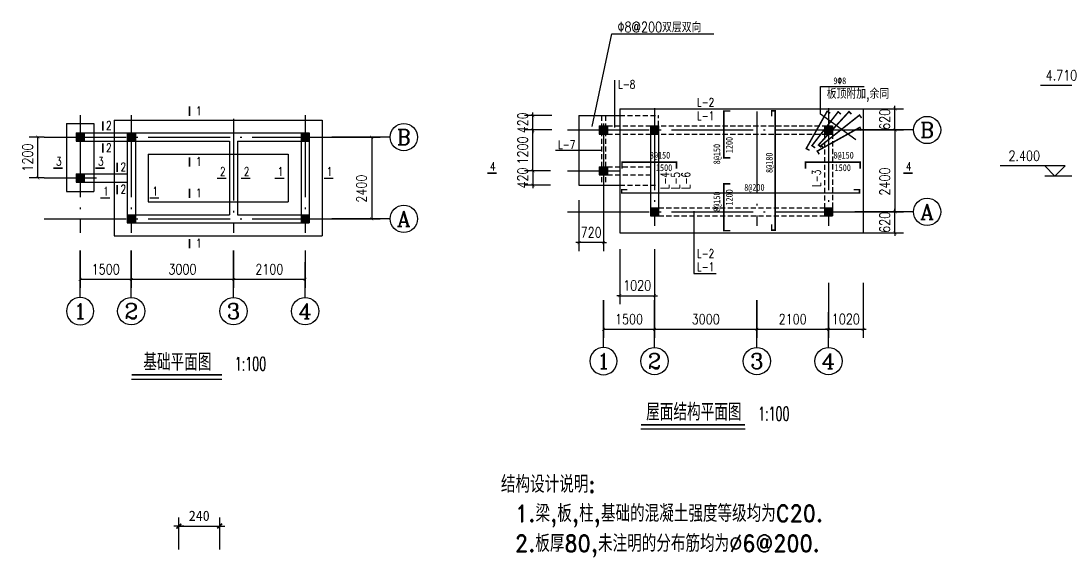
# Model space of a CAD drawing. Extents: x 79352 to 196427, y -253872 to -173208.
# Drawn here: x 80815 to 111472, y -233267 to -217538 of the extents above; entities that cross this region are included whole.
import ezdxf
from ezdxf.enums import TextEntityAlignment as Align

# ---------------------------------------------------------------- set-up
doc = ezdxf.new("R2010")
doc.units = 0
doc.header["$LTSCALE"] = 100
doc.header["$MEASUREMENT"] = 0
doc.header["$PDMODE"] = 34
doc.linetypes.add('ACAD_ISO04W100', pattern=[30.5, 24, -3, 0.5, -3])
doc.linetypes.add('DASHED', pattern=[0.75, 0.5, -0.25])
doc.layers.get('0').update_dxf_attribs({"color": 1, "linetype": 'CONTINUOUS'})
doc.layers.get('DEFPOINTS').update_dxf_attribs({"linetype": 'CONTINUOUS'})
for name, color, linetype in [('2', 200, 'CONTINUOUS'), ('AXIS', 3, 'CONTINUOUS'), ('AXIS_TEXT', 7, 'CONTINUOUS'), ('DOTE', 252, 'ACAD_ISO04W100'), ('DRAW', 62, 'CONTINUOUS'), ('TXT', 253, 'CONTINUOUS'), ('WALL', 255, 'CONTINUOUS'), ('WALL1', 7, 'CONTINUOUS'), ('支座钢筋', 1, 'CONTINUOUS'), ('支座钢筋标注', 253, 'CONTINUOUS'), ('板底钢筋', 24, 'CONTINUOUS'), ('板底钢筋标注', 253, 'CONTINUOUS'), ('柱', 2, 'CONTINUOUS')]:
    doc.layers.add(name, color=color, linetype=linetype)
doc.styles.add('_HZTXT', font='txt.shx', dxfattribs={"width": 0.8, "bigfont": 'HZTXT.shx'})
doc.styles.add('_SIMPLEX', font='SIMPLEX.shx', dxfattribs={"width": 0.6})
doc.styles.add('COMPLEX', font='COMPLEX')
doc.styles.add('DIM_FONT', font='SIMPLEX', dxfattribs={"width": 0.8})
doc.styles.add('HZTXT3', font='romand.shx', dxfattribs={"bigfont": 'sqtxt.shx'})
doc.styles.add('SIMPLEX', font='SIMPLEX.SHX')
doc.dimstyles.new('AXIS', dxfattribs={"dimtxt": 300, "dimasz": 90, "dimexe": 250, "dimexo": 0, "dimgap": 150, "dimtad": 1, "dimdec": 0, "dimrnd": 1, "dimtxsty": 'DIM_FONT', "dimblk": '_DIMX', "dimblk1": 'ARCHTICK', "dimblk2": 'ARCHTICK', "dimsah": 1, "dimcen": 2.5, "dimclrt": 7, "dimazin": 3, "dimtfac": 1, "dimtdec": 0, "dimtix": 1, "dimtmove": 0, "dimatfit": 3, "dimtvp": 0.8, "dimtolj": 1, "dimtzin": 0})
doc.dimstyles.new('NORMAL', dxfattribs={"dimtxt": 300, "dimasz": 1, "dimexe": 250, "dimexo": 0, "dimgap": 150, "dimtad": 1, "dimdec": 4, "dimlfac": -1, "dimzin": 0, "dimtxsty": 'STANDARD', "dimblk1": '_DIMX', "dimblk2": '_DIMX', "dimsah": 1, "dimcen": 0.09, "dimclrd": 256, "dimclre": 256, "dimclrt": 256, "dimazin": 3, "dimtfac": 5, "dimtdec": 4, "dimtix": 1, "dimtmove": 0, "dimatfit": 3, "dimtolj": 1, "dimtzin": 0})

# ---------------------------------------------------------------- blocks, each defined once
blk = doc.blocks.new('_ARCHTICK')
at = {"color": 0, "linetype": 'BYBLOCK', "const_width": 0.15}
blk.add_lwpolyline([(-0.5, -0.5), (0.5, 0.5)], dxfattribs=at)
blk = doc.blocks.new('*D5')
at = {"color": 0, "linetype": 'BYBLOCK'}
for p, q in [((-42704, -199720), (-42704, -200821)), ((-40604, -199720), (-40604, -200821)), ((-40604, -200571), (-42704, -200571))]:
    blk.add_line(p, q, dxfattribs=at)
at = {"layer": 'DEFPOINTS', "color": 0, "linetype": 'BYBLOCK'}
for p in [(-42704, -199720), (-40604, -199720), (-42704, -200571)]:
    blk.add_point(p, dxfattribs=at)
at = {"color": 0, "linetype": 'BYBLOCK', "xscale": 90, "yscale": 90, "zscale": 90, "rotation": 180}
blk.add_blockref('_ARCHTICK', (-42704, -200571), dxfattribs=at)
at = {"color": 0, "linetype": 'BYBLOCK', "xscale": 90, "yscale": 90, "zscale": 90}
blk.add_blockref('_ARCHTICK', (-40604, -200571), dxfattribs=at)
at = {"color": 7, "linetype": 'BYBLOCK', "insert": (-41654, -200271), "char_height": 300, "attachment_point": 5, "style": 'DIM_FONT'}
blk.add_mtext('\\A1;2100', dxfattribs=at)
blk = doc.blocks.new('_DIMX')
blk.add_line((-150, 0), (150, 0))
at = {"const_width": 50}
blk.add_lwpolyline([(-70, -70), (70, 70)], dxfattribs=at)
blk = doc.blocks.new('*D6')
at = {"color": 0, "linetype": 'BYBLOCK'}
for p, q in [((-45704, -199720), (-45704, -200821)), ((-42704, -199720), (-42704, -200821)), ((-42704, -200571), (-45704, -200571))]:
    blk.add_line(p, q, dxfattribs=at)
at = {"layer": 'DEFPOINTS', "color": 0, "linetype": 'BYBLOCK'}
for p in [(-45704, -199720), (-42704, -199720), (-45704, -200571)]:
    blk.add_point(p, dxfattribs=at)
at = {"color": 0, "linetype": 'BYBLOCK', "xscale": 90, "yscale": 90, "zscale": 90, "rotation": 180}
blk.add_blockref('_ARCHTICK', (-45704, -200571), dxfattribs=at)
at = {"color": 0, "linetype": 'BYBLOCK', "xscale": 90, "yscale": 90, "zscale": 90}
blk.add_blockref('_ARCHTICK', (-42704, -200571), dxfattribs=at)
at = {"color": 7, "linetype": 'BYBLOCK', "insert": (-44204, -200271), "char_height": 300, "attachment_point": 5, "style": 'DIM_FONT'}
blk.add_mtext('\\A1;3000', dxfattribs=at)
blk = doc.blocks.new('*D7')
at = {"color": 0, "linetype": 'BYBLOCK'}
for p, q in [((-39825, -196394), (-38402, -196394)), ((-38652, -196394), (-38652, -198794)), ((-39825, -198794), (-38402, -198794))]:
    blk.add_line(p, q, dxfattribs=at)
at = {"layer": 'DEFPOINTS', "color": 0, "linetype": 'BYBLOCK'}
for p in [(-39825, -196394), (-39825, -198794), (-38652, -198794)]:
    blk.add_point(p, dxfattribs=at)
at = {"color": 0, "linetype": 'BYBLOCK', "xscale": 90, "yscale": 90, "zscale": 90}
for p, rotation in [((-38652, -196394), 90), ((-38652, -198794), 270)]:
    blk.add_blockref('_ARCHTICK', p, dxfattribs=dict(at, rotation=rotation))
at = {"color": 7, "linetype": 'BYBLOCK', "insert": (-38952, -197907), "char_height": 300, "attachment_point": 5, "rotation": 90, "style": 'DIM_FONT'}
blk.add_mtext('\\A1;2400', dxfattribs=at)
blk = doc.blocks.new('_AXISO')
blk.add_circle((0, 0), 0.5)
at = {"layer": 'AXIS_TEXT', "style": 'COMPLEX', "width": 1.041667}
blk.add_attdef('A', text='', height=0.56, dxfattribs=at).set_placement((-0.25, -0.28), (0.25, -0.28), align=Align.FIT)
blk = doc.blocks.new('*D8')
at = {"color": 0, "linetype": 'BYBLOCK'}
for p, q in [((-47204, -199720), (-47204, -200821)), ((-45704, -199720), (-45704, -200821)), ((-45704, -200571), (-47204, -200571))]:
    blk.add_line(p, q, dxfattribs=at)
at = {"layer": 'DEFPOINTS', "color": 0, "linetype": 'BYBLOCK'}
for p in [(-47204, -199720), (-45704, -199720), (-47204, -200571)]:
    blk.add_point(p, dxfattribs=at)
at = {"color": 0, "linetype": 'BYBLOCK', "xscale": 90, "yscale": 90, "zscale": 90, "rotation": 180}
blk.add_blockref('_ARCHTICK', (-47204, -200571), dxfattribs=at)
at = {"color": 0, "linetype": 'BYBLOCK', "xscale": 90, "yscale": 90, "zscale": 90}
blk.add_blockref('_ARCHTICK', (-45704, -200571), dxfattribs=at)
at = {"color": 7, "linetype": 'BYBLOCK', "insert": (-46454, -200271), "char_height": 300, "attachment_point": 5, "style": 'DIM_FONT'}
blk.add_mtext('\\A1;1500', dxfattribs=at)
blk = doc.blocks.new('*D9')
at = {"color": 0, "linetype": 'BYBLOCK'}
for p, q in [((-65722, -140286), (-66159, -140286)), ((-65909, -141486), (-65909, -140286)), ((-65722, -141486), (-66159, -141486))]:
    blk.add_line(p, q, dxfattribs=at)
at = {"layer": 'DEFPOINTS', "color": 0, "linetype": 'BYBLOCK'}
for p in [(-65909, -140286), (-65722, -140286), (-65722, -141486)]:
    blk.add_point(p, dxfattribs=at)
at = {"color": 0, "linetype": 'BYBLOCK', "xscale": 90, "yscale": 90, "zscale": 90}
for p, rotation in [((-65909, -140286), 90), ((-65909, -141486), 270)]:
    blk.add_blockref('_ARCHTICK', p, dxfattribs=dict(at, rotation=rotation))
at = {"color": 7, "linetype": 'BYBLOCK', "insert": (-66209, -140886), "char_height": 300, "attachment_point": 5, "rotation": 90, "style": 'DIM_FONT'}
blk.add_mtext('\\A1;1200', dxfattribs=at)
blk = doc.blocks.new('*D12')
at = {"linetype": 'BYBLOCK'}
for p, q in [((-90803, -155299), (-90803, -154361)), ((-89603, -155299), (-89603, -154361)), ((-90802, -154611), (-89604, -154611))]:
    blk.add_line(p, q, dxfattribs=at)
at = {"layer": 'DEFPOINTS', "color": 0, "linetype": 'BYBLOCK'}
for p in [(-89603, -154611), (-90803, -155299), (-89603, -155299)]:
    blk.add_point(p, dxfattribs=at)
at = {"linetype": 'BYBLOCK', "rotation": 180}
blk.add_blockref('_DIMX', (-90803, -154611), dxfattribs=at)
at = {"linetype": 'BYBLOCK'}
blk.add_blockref('_DIMX', (-89603, -154611), dxfattribs=at)
at = {"linetype": 'BYBLOCK', "insert": (-90203, -154311), "char_height": 300, "attachment_point": 5}
blk.add_mtext('\\A1;240', dxfattribs=at)
blk = doc.blocks.new('*D22')
at = {"color": 0, "linetype": 'BYBLOCK'}
for p, q in [((-60600, -195412), (-60600, -196514)), ((-58500, -195412), (-58500, -196514)), ((-58500, -196264), (-60600, -196264))]:
    blk.add_line(p, q, dxfattribs=at)
at = {"layer": 'DEFPOINTS', "color": 0, "linetype": 'BYBLOCK'}
for p in [(-60600, -195412), (-58500, -195412), (-60600, -196264)]:
    blk.add_point(p, dxfattribs=at)
at = {"color": 0, "linetype": 'BYBLOCK', "xscale": 90, "yscale": 90, "zscale": 90, "rotation": 180}
blk.add_blockref('_ARCHTICK', (-60600, -196264), dxfattribs=at)
at = {"color": 0, "linetype": 'BYBLOCK', "xscale": 90, "yscale": 90, "zscale": 90}
blk.add_blockref('_ARCHTICK', (-58500, -196264), dxfattribs=at)
at = {"color": 7, "linetype": 'BYBLOCK', "insert": (-59550, -195964), "char_height": 300, "attachment_point": 5, "style": 'DIM_FONT'}
blk.add_mtext('\\A1;2100', dxfattribs=at)
blk = doc.blocks.new('*D23')
at = {"color": 0, "linetype": 'BYBLOCK'}
for p, q in [((-63600, -195412), (-63600, -196514)), ((-60600, -195412), (-60600, -196514)), ((-60600, -196264), (-63600, -196264))]:
    blk.add_line(p, q, dxfattribs=at)
at = {"layer": 'DEFPOINTS', "color": 0, "linetype": 'BYBLOCK'}
for p in [(-63600, -195412), (-60600, -195412), (-63600, -196264)]:
    blk.add_point(p, dxfattribs=at)
at = {"color": 0, "linetype": 'BYBLOCK', "xscale": 90, "yscale": 90, "zscale": 90, "rotation": 180}
blk.add_blockref('_ARCHTICK', (-63600, -196264), dxfattribs=at)
at = {"color": 0, "linetype": 'BYBLOCK', "xscale": 90, "yscale": 90, "zscale": 90}
blk.add_blockref('_ARCHTICK', (-60600, -196264), dxfattribs=at)
at = {"color": 7, "linetype": 'BYBLOCK', "insert": (-62100, -195964), "char_height": 300, "attachment_point": 5, "style": 'DIM_FONT'}
blk.add_mtext('\\A1;3000', dxfattribs=at)
blk = doc.blocks.new('*D24')
at = {"color": 0, "linetype": 'BYBLOCK'}
for p, q in [((-57722, -192087), (-56298, -192087)), ((-56548, -192087), (-56548, -194487)), ((-57722, -194487), (-56298, -194487))]:
    blk.add_line(p, q, dxfattribs=at)
at = {"layer": 'DEFPOINTS', "color": 0, "linetype": 'BYBLOCK'}
for p in [(-57722, -192087), (-57722, -194487), (-56548, -194487)]:
    blk.add_point(p, dxfattribs=at)
at = {"color": 0, "linetype": 'BYBLOCK', "xscale": 90, "yscale": 90, "zscale": 90}
for p, rotation in [((-56548, -192087), 90), ((-56548, -194487), 270)]:
    blk.add_blockref('_ARCHTICK', p, dxfattribs=dict(at, rotation=rotation))
at = {"color": 7, "linetype": 'BYBLOCK', "insert": (-56848, -193600), "char_height": 300, "attachment_point": 5, "rotation": 90, "style": 'DIM_FONT'}
blk.add_mtext('\\A1;2400', dxfattribs=at)
blk = doc.blocks.new('*D25')
at = {"color": 0, "linetype": 'BYBLOCK'}
for p, q in [((-65100, -195412), (-65100, -196514)), ((-63600, -195412), (-63600, -196514)), ((-63600, -196264), (-65100, -196264))]:
    blk.add_line(p, q, dxfattribs=at)
at = {"layer": 'DEFPOINTS', "color": 0, "linetype": 'BYBLOCK'}
for p in [(-65100, -195412), (-63600, -195412), (-65100, -196264)]:
    blk.add_point(p, dxfattribs=at)
at = {"color": 0, "linetype": 'BYBLOCK', "xscale": 90, "yscale": 90, "zscale": 90, "rotation": 180}
blk.add_blockref('_ARCHTICK', (-65100, -196264), dxfattribs=at)
at = {"color": 0, "linetype": 'BYBLOCK', "xscale": 90, "yscale": 90, "zscale": 90}
blk.add_blockref('_ARCHTICK', (-63600, -196264), dxfattribs=at)
at = {"color": 7, "linetype": 'BYBLOCK', "insert": (-64350, -195964), "char_height": 300, "attachment_point": 5, "style": 'DIM_FONT'}
blk.add_mtext('\\A1;1500', dxfattribs=at)
blk = doc.blocks.new('*D26')
at = {"color": 0, "linetype": 'BYBLOCK'}
for p, q in [((-66154, -192087), (-66591, -192087)), ((-66341, -193287), (-66341, -192087)), ((-66154, -193287), (-66591, -193287))]:
    blk.add_line(p, q, dxfattribs=at)
at = {"layer": 'DEFPOINTS', "color": 0, "linetype": 'BYBLOCK'}
for p in [(-66341, -192087), (-66154, -192087), (-66154, -193287)]:
    blk.add_point(p, dxfattribs=at)
at = {"color": 0, "linetype": 'BYBLOCK', "xscale": 90, "yscale": 90, "zscale": 90}
for p, rotation in [((-66341, -192087), 90), ((-66341, -193287), 270)]:
    blk.add_blockref('_ARCHTICK', p, dxfattribs=dict(at, rotation=rotation))
at = {"color": 7, "linetype": 'BYBLOCK', "insert": (-66641, -192687), "char_height": 300, "attachment_point": 5, "rotation": 90, "style": 'DIM_FONT'}
blk.add_mtext('\\A1;1200', dxfattribs=at)
blk = doc.blocks.new('*D27')
at = {"color": 0, "linetype": 'BYBLOCK'}
for p, q in [((-40037, -197821), (-40037, -197731)), ((-40969, -197821), (-39787, -197821)), ((-40037, -198441), (-40037, -197821)), ((-40969, -198441), (-39787, -198441)), ((-40037, -198441), (-40037, -198531))]:
    blk.add_line(p, q, dxfattribs=at)
at = {"layer": 'DEFPOINTS', "color": 0, "linetype": 'BYBLOCK'}
for p in [(-40969, -197821), (-40037, -197821), (-40969, -198441)]:
    blk.add_point(p, dxfattribs=at)
at = {"color": 0, "linetype": 'BYBLOCK', "xscale": 90, "yscale": 90, "zscale": 90}
for p, rotation in [((-40037, -197821), 270), ((-40037, -198441), 90)]:
    blk.add_blockref('_ARCHTICK', p, dxfattribs=dict(at, rotation=rotation))
at = {"color": 7, "linetype": 'BYBLOCK', "insert": (-40337, -198131), "char_height": 300, "attachment_point": 5, "rotation": 90, "style": 'DIM_FONT'}
blk.add_mtext('\\A1;620', dxfattribs=at)
blk = doc.blocks.new('*D28')
at = {"color": 0, "linetype": 'BYBLOCK'}
for p, q in [((-40037, -197821), (-40037, -197731)), ((-40969, -197821), (-39787, -197821)), ((-40037, -198441), (-40037, -197821)), ((-40969, -198441), (-39787, -198441)), ((-40037, -198441), (-40037, -198531))]:
    blk.add_line(p, q, dxfattribs=at)
at = {"layer": 'DEFPOINTS', "color": 0, "linetype": 'BYBLOCK'}
for p in [(-40969, -197821), (-40037, -197821), (-40969, -198441)]:
    blk.add_point(p, dxfattribs=at)
at = {"color": 0, "linetype": 'BYBLOCK', "xscale": 90, "yscale": 90, "zscale": 90}
for p, rotation in [((-40037, -197821), 270), ((-40037, -198441), 90)]:
    blk.add_blockref('_ARCHTICK', p, dxfattribs=dict(at, rotation=rotation))
at = {"color": 7, "linetype": 'BYBLOCK', "insert": (-40337, -198131), "char_height": 300, "attachment_point": 5, "rotation": 90, "style": 'DIM_FONT'}
blk.add_mtext('\\A1;620', dxfattribs=at)
blk = doc.blocks.new('*D29')
at = {"color": 0, "linetype": 'BYBLOCK'}
for p, q in [((-41989, -201253), (-41989, -202868)), ((-40969, -201253), (-40969, -202868)), ((-41989, -202618), (-42079, -202618)), ((-41989, -202618), (-40969, -202618)), ((-40969, -202618), (-40879, -202618))]:
    blk.add_line(p, q, dxfattribs=at)
at = {"layer": 'DEFPOINTS', "color": 0, "linetype": 'BYBLOCK'}
for p in [(-41989, -201253), (-40969, -201253), (-40969, -202618)]:
    blk.add_point(p, dxfattribs=at)
at = {"color": 0, "linetype": 'BYBLOCK', "xscale": 90, "yscale": 90, "zscale": 90}
blk.add_blockref('_ARCHTICK', (-41989, -202618), dxfattribs=at)
at = {"color": 0, "linetype": 'BYBLOCK', "xscale": 90, "yscale": 90, "zscale": 90, "rotation": 180}
blk.add_blockref('_ARCHTICK', (-40969, -202618), dxfattribs=at)
at = {"color": 7, "linetype": 'BYBLOCK', "insert": (-41479, -202318), "char_height": 300, "attachment_point": 5, "style": 'DIM_FONT'}
blk.add_mtext('\\A1;1020', dxfattribs=at)
blk = doc.blocks.new('*D30')
at = {"color": 0, "linetype": 'BYBLOCK'}
for p, q in [((-41989, -202924), (-41989, -204539)), ((-40969, -202924), (-40969, -204539)), ((-41989, -204289), (-42079, -204289)), ((-41989, -204289), (-40969, -204289)), ((-40969, -204289), (-40879, -204289))]:
    blk.add_line(p, q, dxfattribs=at)
at = {"layer": 'DEFPOINTS', "color": 0, "linetype": 'BYBLOCK'}
for p in [(-41989, -202924), (-40969, -202924), (-40969, -204289)]:
    blk.add_point(p, dxfattribs=at)
at = {"color": 0, "linetype": 'BYBLOCK', "xscale": 90, "yscale": 90, "zscale": 90}
blk.add_blockref('_ARCHTICK', (-41989, -204289), dxfattribs=at)
at = {"color": 0, "linetype": 'BYBLOCK', "xscale": 90, "yscale": 90, "zscale": 90, "rotation": 180}
blk.add_blockref('_ARCHTICK', (-40969, -204289), dxfattribs=at)
at = {"color": 7, "linetype": 'BYBLOCK', "insert": (-41479, -203989), "char_height": 300, "attachment_point": 5, "style": 'DIM_FONT'}
blk.add_mtext('\\A1;1020', dxfattribs=at)
blk = doc.blocks.new('*D31')
at = {"color": 0, "linetype": 'BYBLOCK'}
for p, q in [((-49309, -200061), (-49309, -201551)), ((-48589, -200061), (-48589, -201551)), ((-49309, -201301), (-49399, -201301)), ((-48589, -201301), (-49309, -201301)), ((-48589, -201301), (-48499, -201301))]:
    blk.add_line(p, q, dxfattribs=at)
at = {"layer": 'DEFPOINTS', "color": 0, "linetype": 'BYBLOCK'}
for p in [(-49309, -200061), (-48589, -200061), (-49309, -201301)]:
    blk.add_point(p, dxfattribs=at)
at = {"color": 0, "linetype": 'BYBLOCK', "xscale": 90, "yscale": 90, "zscale": 90}
blk.add_blockref('_ARCHTICK', (-49309, -201301), dxfattribs=at)
at = {"color": 0, "linetype": 'BYBLOCK', "xscale": 90, "yscale": 90, "zscale": 90, "rotation": 180}
blk.add_blockref('_ARCHTICK', (-48589, -201301), dxfattribs=at)
at = {"color": 7, "linetype": 'BYBLOCK', "insert": (-48949, -201001), "char_height": 300, "attachment_point": 5, "style": 'DIM_FONT'}
blk.add_mtext('\\A1;720', dxfattribs=at)
blk = doc.blocks.new('*D32')
at = {"color": 0, "linetype": 'BYBLOCK'}
for p, q in [((-49830, -199641), (-49830, -199551)), ((-49309, -199641), (-50080, -199641)), ((-49830, -199641), (-49830, -200061)), ((-49309, -200061), (-50080, -200061)), ((-49830, -200061), (-49830, -200151))]:
    blk.add_line(p, q, dxfattribs=at)
at = {"layer": 'DEFPOINTS', "color": 0, "linetype": 'BYBLOCK'}
for p in [(-49309, -199641), (-49830, -200061), (-49309, -200061)]:
    blk.add_point(p, dxfattribs=at)
at = {"color": 0, "linetype": 'BYBLOCK', "xscale": 90, "yscale": 90, "zscale": 90}
for p, rotation in [((-49830, -199641), 270), ((-49830, -200061), 90)]:
    blk.add_blockref('_ARCHTICK', p, dxfattribs=dict(at, rotation=rotation))
at = {"color": 7, "linetype": 'BYBLOCK', "insert": (-50130, -199851), "char_height": 300, "attachment_point": 5, "rotation": 90, "style": 'DIM_FONT'}
blk.add_mtext('\\A1;420', dxfattribs=at)
blk = doc.blocks.new('*D33')
at = {"color": 0, "linetype": 'BYBLOCK'}
for p, q in [((-49309, -198021), (-50111, -198021)), ((-49861, -198021), (-49861, -197931)), ((-49861, -198441), (-49861, -198021)), ((-49309, -198441), (-50111, -198441)), ((-49861, -198441), (-49861, -198531))]:
    blk.add_line(p, q, dxfattribs=at)
at = {"layer": 'DEFPOINTS', "color": 0, "linetype": 'BYBLOCK'}
for p in [(-49861, -198021), (-49309, -198021), (-49309, -198441)]:
    blk.add_point(p, dxfattribs=at)
at = {"color": 0, "linetype": 'BYBLOCK', "xscale": 90, "yscale": 90, "zscale": 90}
for p, rotation in [((-49861, -198021), 270), ((-49861, -198441), 90)]:
    blk.add_blockref('_ARCHTICK', p, dxfattribs=dict(at, rotation=rotation))
at = {"color": 7, "linetype": 'BYBLOCK', "insert": (-50161, -198231), "char_height": 300, "attachment_point": 5, "rotation": 90, "style": 'DIM_FONT'}
blk.add_mtext('\\A1;420', dxfattribs=at)

msp = doc.modelspace()

# ---------------------------------------------------------------- linework, layer by layer
for centre in [(107393.9, -220738.2), (92045.3, -220945.7), (107393.9, -223138.2), (92045.3, -223345.7), (84052.5, -226053.1), (87052.5, -226053.1), (89152.5, -226053.1), (99401.1, -227516.4), (102401.1, -227516.4), (104501.1, -227516.4)]:
    msp.add_circle(centre, 400)
at = {"layer": '2'}
for points in [[(97781.1, -220618.2), (98021.1, -220618.2), (97781.1, -220858.2), (98021.1, -220858.2)], [(99281.1, -220618.2), (99521.1, -220618.2), (99281.1, -220858.2), (99521.1, -220858.2)], [(104381.1, -220618.2), (104621.1, -220618.2), (104381.1, -220858.2), (104621.1, -220858.2)], [(82432.5, -220825.7), (82672.5, -220825.7), (82432.5, -221065.7), (82672.5, -221065.7)], [(83932.5, -220825.7), (84172.5, -220825.7), (83932.5, -221065.7), (84172.5, -221065.7)], [(89032.5, -220825.7), (89272.5, -220825.7), (89032.5, -221065.7), (89272.5, -221065.7)], [(97781.1, -221818.2), (98021.1, -221818.2), (97781.1, -222058.2), (98021.1, -222058.2)], [(82432.5, -222025.7), (82672.5, -222025.7), (82432.5, -222265.7), (82672.5, -222265.7)], [(99281.1, -223018.2), (99521.1, -223018.2), (99281.1, -223258.2), (99521.1, -223258.2)], [(104381.1, -223018.2), (104621.1, -223018.2), (104381.1, -223258.2), (104621.1, -223258.2)], [(83932.5, -223225.7), (84172.5, -223225.7), (83932.5, -223465.7), (84172.5, -223465.7)], [(89032.5, -223225.7), (89272.5, -223225.7), (89032.5, -223465.7), (89272.5, -223465.7)]]:
    msp.add_solid(points, dxfattribs=at)
at = {"layer": 'AXIS'}
for p, q in [((91645.3, -220945.7), (89931.1, -220945.7)), ((106993.9, -220738.2), (105279.7, -220738.2)), ((106993.9, -223138.2), (105279.7, -223138.2)), ((91645.3, -223345.7), (89931.1, -223345.7)), ((82552.5, -225653.1), (82552.5, -224271.2)), ((84052.5, -225653.1), (84052.5, -224271.2)), ((87052.5, -225653.1), (87052.5, -224271.2)), ((89152.5, -225653.1), (89152.5, -224615.8)), ((97901.1, -227116.4), (97901.1, -225734.5)), ((99401.1, -227116.4), (99401.1, -225734.5)), ((102401.1, -227116.4), (102401.1, -225734.5)), ((104501.1, -227116.4), (104501.1, -226079.1))]:
    msp.add_line(p, q, dxfattribs=at)
at = {"layer": 'AXIS_TEXT'}
for p, q in [((84062.2, -228043.6), (86709.8, -228043.6)), ((98998.9, -229506.9), (102058.4, -229506.9))]:
    msp.add_line(p, q, dxfattribs=at)
at = {"layer": 'AXIS_TEXT', "const_width": 50}
for points in [[(84062.2, -227921.6), (86709.8, -227921.6)], [(98998.9, -229384.9), (102058.4, -229384.9)]]:
    msp.add_lwpolyline(points, dxfattribs=at)
at = {"layer": 'DOTE'}
for p, q in [((99401.1, -220100.2), (99401.1, -223550.1)), ((104501.1, -220100.2), (104501.1, -223550.1)), ((82552.5, -220307.8), (82552.5, -223757.6)), ((84052.5, -220307.8), (84052.5, -223757.6)), ((87052.5, -220407.8), (87052.5, -223757.6)), ((89152.5, -220307.8), (89152.5, -223757.6)), ((102401.1, -220200.2), (102401.1, -223550.1)), ((97901.1, -220544), (97901.1, -223993.8)), ((81498.8, -220945.7), (89931.1, -220945.7)), ((96847.4, -220738.2), (105279.7, -220738.2)), ((96847.4, -221938.2), (98381.1, -221938.2)), ((81498.8, -222145.7), (83032.5, -222145.7)), ((96847.4, -223138.2), (105279.7, -223138.2)), ((81498.8, -223345.7), (89931.1, -223345.7))]:
    msp.add_line(p, q, dxfattribs=at)
at = {"layer": 'DRAW'}
for p, q in [((112626.5, -219430.8), (110719.9, -219430.8)), ((111446.5, -221790.3), (109539.9, -221790.3)), ((110846.5, -221790.3), (111146.5, -222090.3)), ((111146.5, -222090.3), (111446.5, -221790.3)), ((112046.5, -222090.3), (110846.5, -222090.3))]:
    msp.add_line(p, q, dxfattribs=at)
at = {"layer": 'WALL'}
for p, q in [((97181.1, -220318.2), (98381.1, -220318.2)), ((97181.1, -220318.2), (97181.1, -222358.2)), ((98381.1, -220118.2), (105521.1, -220118.2)), ((98381.1, -220118.2), (98381.1, -223758.2)), ((105521.1, -220118.2), (105521.1, -223758.2)), ((82152.5, -220545.7), (82152.5, -222545.7)), ((82152.5, -220545.7), (82952.5, -220545.7)), ((82952.5, -220545.7), (82952.5, -222545.7)), ((83552.5, -220445.7), (89652.5, -220445.7)), ((83552.5, -220445.7), (83552.5, -223845.7)), ((89652.5, -220445.7), (89652.5, -223845.7)), ((97781.1, -220618.2), (98021.1, -220618.2)), ((97781.1, -220618.2), (98021.1, -220618.2)), ((97781.1, -220618.2), (97781.1, -220858.2)), ((98021.1, -220618.2), (98021.1, -220858.2)), ((99281.1, -220618.2), (99521.1, -220618.2)), ((99281.1, -220618.2), (99281.1, -223018.2)), ((99281.1, -220618.2), (99521.1, -220618.2)), ((99281.1, -220618.2), (99281.1, -220858.2)), ((99521.1, -220618.2), (99521.1, -223018.2)), ((99521.1, -220618.2), (99521.1, -220858.2)), ((104381.1, -220618.2), (104621.1, -220618.2)), ((104381.1, -220618.2), (104381.1, -220858.2)), ((104621.1, -220618.2), (104621.1, -220858.2)), ((82432.5, -220825.7), (82672.5, -220825.7)), ((82432.5, -220825.7), (82672.5, -220825.7)), ((82432.5, -220825.7), (82432.5, -221065.7)), ((82672.5, -220825.7), (89272.5, -220825.7)), ((82672.5, -220825.7), (82672.5, -221065.7)), ((83932.5, -220825.7), (84172.5, -220825.7)), ((83932.5, -220825.7), (83932.5, -223225.7)), ((83932.5, -220825.7), (84172.5, -220825.7)), ((83932.5, -220825.7), (83932.5, -221065.7)), ((84172.5, -220825.7), (84172.5, -223225.7)), ((84172.5, -220825.7), (84172.5, -221065.7)), ((89032.5, -220825.7), (89272.5, -220825.7)), ((89032.5, -220825.7), (89032.5, -221065.7)), ((89272.5, -220825.7), (89272.5, -223225.7)), ((89272.5, -220825.7), (89272.5, -221065.7)), ((97781.1, -220858.2), (98021.1, -220858.2)), ((99281.1, -220858.2), (99521.1, -220858.2)), ((104381.1, -220858.2), (104621.1, -220858.2)), ((82432.5, -221065.7), (82672.5, -221065.7)), ((82672.5, -221065.7), (86932.5, -221065.7)), ((83932.5, -221065.7), (84172.5, -221065.7)), ((86932.5, -221065.7), (86932.5, -223225.7)), ((87172.5, -221065.7), (87172.5, -223225.7)), ((87172.5, -221065.7), (89032.5, -221065.7)), ((89032.5, -221065.7), (89032.5, -223225.7)), ((89032.5, -221065.7), (89272.5, -221065.7)), ((84552.5, -221445.7), (88652.5, -221445.7)), ((84552.5, -221445.7), (84552.5, -222845.7)), ((88652.5, -221445.7), (88652.5, -222845.7)), ((97781.1, -221818.2), (98021.1, -221818.2)), ((97781.1, -221818.2), (98021.1, -221818.2)), ((97781.1, -221818.2), (97781.1, -222058.2)), ((98021.1, -221818.2), (98021.1, -222058.2)), ((82432.5, -222025.7), (82672.5, -222025.7)), ((82432.5, -222025.7), (82672.5, -222025.7)), ((82432.5, -222025.7), (82432.5, -222265.7)), ((82672.5, -222025.7), (82672.5, -222265.7)), ((82672.5, -222025.7), (83932.5, -222025.7)), ((97781.1, -222058.2), (98021.1, -222058.2)), ((82152.5, -222545.7), (82952.5, -222545.7)), ((82432.5, -222265.7), (82672.5, -222265.7)), ((82672.5, -222265.7), (83932.5, -222265.7)), ((97181.1, -222358.2), (98381.1, -222358.2)), ((84552.5, -222845.7), (88652.5, -222845.7)), ((99281.1, -223018.2), (99521.1, -223018.2)), ((99281.1, -223018.2), (99281.1, -223258.2)), ((99521.1, -223018.2), (99521.1, -223258.2)), ((104381.1, -223018.2), (104621.1, -223018.2)), ((104381.1, -223018.2), (104381.1, -223258.2)), ((104621.1, -223018.2), (104621.1, -223258.2)), ((83932.5, -223225.7), (84172.5, -223225.7)), ((83932.5, -223225.7), (83932.5, -223465.7)), ((83932.5, -223465.7), (84172.5, -223465.7)), ((84172.5, -223225.7), (84172.5, -223465.7)), ((84172.5, -223225.7), (86932.5, -223225.7)), ((84172.5, -223465.7), (89032.5, -223465.7)), ((87172.5, -223225.7), (89032.5, -223225.7)), ((89032.5, -223225.7), (89272.5, -223225.7)), ((89032.5, -223225.7), (89032.5, -223465.7)), ((89032.5, -223465.7), (89272.5, -223465.7)), ((89272.5, -223225.7), (89272.5, -223465.7)), ((99281.1, -223258.2), (99521.1, -223258.2)), ((104381.1, -223258.2), (104621.1, -223258.2)), ((98381.1, -223758.2), (105521.1, -223758.2)), ((83552.5, -223845.7), (89652.5, -223845.7))]:
    msp.add_line(p, q, dxfattribs=at)
at = {"layer": 'WALL', "linetype": 'DASHED', "ltscale": 3}
for p, q in [((97841.1, -220318.2), (97841.1, -222358.2)), ((97961.1, -220318.2), (97961.1, -222358.2)), ((98381.1, -220318.2), (99521.1, -220318.2)), ((99521.1, -220618.2), (99521.1, -220318.2)), ((98021.1, -220618.2), (104621.1, -220618.2)), ((104621.1, -220618.2), (104621.1, -223018.2)), ((98021.1, -220858.2), (104381.1, -220858.2)), ((104381.1, -220858.2), (104381.1, -223018.2)), ((98021.1, -221818.2), (99281.1, -221818.2)), ((98021.1, -222058.2), (99281.1, -222058.2)), ((98381.1, -222358.2), (99521.1, -222358.2)), ((99521.1, -223018.2), (104381.1, -223018.2)), ((99521.1, -223258.2), (104381.1, -223258.2))]:
    msp.add_line(p, q, dxfattribs=at)
at = {"layer": '支座钢筋', "const_width": 45}
for points in [[(101622.4, -221552.9), (101430.8, -221552.9), (101430.8, -220179.5), (101622.4, -220179.5)], [(103949.1, -221332.7), (103849.1, -221283.8), (104463.3, -220190.2), (104552.1, -220244.8)], [(104109.9, -221260.3), (104018.1, -221197.2), (104785.8, -220205.4), (104865.7, -220272.3)], [(104294.6, -221249.9), (104208.5, -221179.2), (105103.4, -220201), (105177.2, -220274.5)], [(104365.7, -221272.6), (104292.6, -221188.7), (105412.4, -220302), (105473.1, -220386.8)], [(104231.8, -221451.4), (104173.2, -221356.8), (105421.6, -220662.7), (105467.7, -220756.1)], [(98447.2, -221874.7), (98447.2, -221683), (100047.2, -221683), (100047.2, -221874.7)], [(103830.3, -221874.7), (103830.3, -221683), (105430.3, -221683), (105430.3, -221874.7)], [(101622.4, -223691.7), (101430.8, -223691.7), (101430.8, -222318.3), (101622.4, -222318.3)]]:
    msp.add_lwpolyline(points, dxfattribs=at)
at = {"layer": '板底钢筋', "const_width": 45}
for points in [[(102836.8, -223509.8), (102836.8, -223676.4), (102936.8, -223676.4), (102936.8, -220174.9), (102836.8, -220174.9), (102836.8, -220341.6)], [(98603.1, -222487.9), (98436.4, -222487.9), (98436.4, -222587.9), (105412.4, -222587.9), (105412.4, -222487.9), (105245.7, -222487.9)]]:
    msp.add_lwpolyline(points, dxfattribs=at)
at = {"layer": '柱'}
for p, q in [((97572.2, -220636), (98144.4, -217915.3)), ((98144.4, -217915.3), (101143.5, -217915.3)), ((98235.8, -220666.8), (98235.8, -219276.3)), ((104272.5, -220277.4), (104272.5, -219460.9)), ((104272.5, -219460.9), (105552, -219460.9)), ((105304.7, -221029.5), (104272.5, -220277.4)), ((97841.1, -221338.2), (96500.2, -221338.2)), ((100551.8, -223118.4), (100551.8, -224946.3)), ((100551.8, -224946.3), (101206.9, -224946.3))]:
    msp.add_line(p, q, dxfattribs=at)
at = {"layer": '柱', "const_width": 45}
for points in [[(85758.3, -220049), (85758.3, -220325.2)], [(83215.6, -220479.6), (83215.6, -220755.7)], [(83215.6, -221132.2), (83215.6, -221408.4)], [(85758.3, -221536.2), (85758.3, -221812.4)], [(81761.8, -221856.4), (82037.9, -221856.4)], [(82996.2, -221856.4), (83272.4, -221856.4)], [(83638, -221698.6), (83638, -221974.8)], [(86569.4, -222156.4), (86845.5, -222156.4)], [(87270.7, -222156.4), (87546.9, -222156.4)], [(88261.8, -222156.4), (88537.9, -222156.4)], [(89703.2, -222156.4), (89979.3, -222156.4)], [(94492.8, -222002.4), (94768.9, -222002.4)], [(106693.3, -222002.4), (106969.5, -222002.4)], [(83638, -222351.2), (83638, -222627.4)], [(85758.3, -222459.9), (85758.3, -222736)], [(83147.4, -222731.7), (83423.6, -222731.7)], [(84588.8, -222731.7), (84865, -222731.7)], [(85758.3, -223936.2), (85758.3, -224212.4)]]:
    msp.add_lwpolyline(points, dxfattribs=at)

# ---------------------------------------------------------------- block references
at = {"layer": 'AXIS'}
ref = msp.add_blockref('_AXISO', (82552.5, -226053.1), dxfattribs=dict(at, xscale=-800, yscale=800, zscale=800, rotation=180))
ref.add_attrib('A', '1', dxfattribs={"layer": 'AXIS_TEXT', "height": 448, "style": 'COMPLEX', "width": 2.083333}).set_placement((82352.5, -226277.1), (82752.5, -226277.1), align=Align.FIT)
ref = msp.add_blockref('_AXISO', (97901.1, -227516.4), dxfattribs=dict(at, xscale=-800, yscale=800, zscale=800, rotation=180))
ref.add_attrib('A', '1', dxfattribs={"layer": 'AXIS_TEXT', "height": 448, "style": 'COMPLEX', "width": 2.083333}).set_placement((97701.1, -227740.4), (98101.1, -227740.4), align=Align.FIT)

# ---------------------------------------------------------------- texts
at = {"layer": 'AXIS', "style": 'SIMPLEX', "width": 0.75}
for s, p in [('L-8', (98330.3, -219525.6)), ('L-2', (100643.4, -220053.3)), ('1', (85951.6, -220298.8)), ('L-1', (100643.4, -220445.9)), ('2', (83315.7, -220729.4)), ('2', (83315.7, -221382)), ('L-7', (96568, -221294.3)), ('3', (81846.3, -221781.7)), ('3', (83080.7, -221781.7)), ('1', (85951.6, -221786)), ('2', (83738.2, -221948.4)), ('2', (86653.9, -222081.7)), ('2', (87355.2, -222081.7)), ('1', (88346.3, -222081.7)), ('1', (89787.7, -222081.7)), ('4', (94577.3, -221927.7)), ('4', (106777.8, -221927.7)), ('1', (83231.9, -222657)), ('2', (83738.2, -222601)), ('1', (84673.3, -222657)), ('1', (85951.6, -222709.7)), ('1', (85951.6, -224186)), ('L-2', (100643.4, -224485.1)), ('L-1', (100643.4, -224877.7))]:
    msp.add_text(s, height=250, dxfattribs=at).set_placement(p)
for s, p in [('L-3', (104277.1, -222412.2)), ('L-4', (99827.6, -222479.5)), ('L-5', (100142.2, -222479.5)), ('L-6', (100445.5, -222479.5))]:
    msp.add_text(s, height=250, rotation=90, dxfattribs=at).set_placement(p)
at = {"layer": 'AXIS_TEXT'}
for s, height, style, width, p in [('%%1308@200双层双向', 300, '_HZTXT', 0.8, (98315.4, -217870.4)), ('板顶附加,余同', 300, '_HZTXT', 0.8, (104451.7, -219822.2)), ('基础平面图', 500, '_HZTXT', 0.8, (84403.7, -227797.6)), ('1:100', 400, '_SIMPLEX', 0.6, (87085.7, -227797.6)), ('屋面结构平面图', 500, '_HZTXT', 0.8, (99153.2, -229260.8)), ('1:100', 400, '_SIMPLEX', 0.6, (102434.3, -229260.8))]:
    msp.add_text(s, height=height, dxfattribs=dict(at, style=style, width=width)).set_placement(p)
at = {"layer": 'AXIS_TEXT', "style": 'COMPLEX'}
for tag, width, p, p2 in [('B', 1.102941, (91845.3, -221169.7), (92245.3, -221169.7)), ('B', 1.102941, (107193.9, -220962.2), (107593.9, -220962.2)), ('A', 1.041667, (91845.3, -223569.7), (92245.3, -223569.7)), ('A', 1.041667, (107193.9, -223362.2), (107593.9, -223362.2)), ('2', 1.339286, (83852.5, -226277.1), (84252.5, -226277.1)), ('3', 1.339286, (86852.5, -226277.1), (87252.5, -226277.1)), ('4', 1.171875, (88952.5, -226277.1), (89352.5, -226277.1)), ('2', 1.339286, (99201.1, -227740.4), (99601.1, -227740.4)), ('3', 1.339286, (102201.1, -227740.4), (102601.1, -227740.4)), ('4', 1.171875, (104301.1, -227740.4), (104701.1, -227740.4))]:
    msp.add_attdef(tag, text='', height=448, dxfattribs=dict(at, width=width)).set_placement(p, p2, align=Align.FIT)
at = {"layer": 'DRAW', "style": 'DIM_FONT', "width": 0.8}
for s, p in [('4.710', (110871.7, -219285.8)), ('2.400', (109782.6, -221645.4))]:
    msp.add_text(s, height=300, dxfattribs=at).set_placement(p)
at = {"layer": 'TXT', "style": 'HZTXT3', "width": 0.9}
for s, p in [('结构设计说明:', (94894.8, -231378.9)), ('1.梁,板,柱,基础的混凝土强度等级均为C20.', (95310.6, -232235.1)), ('2.板厚80,未注明的分布筋均为%%C6@200.', (95305.8, -233114.7))]:
    msp.add_text(s, height=500, dxfattribs=at).set_placement(p)
at = {"layer": '支座钢筋标注', "width": 0.8}
for s, rotation, p in [('9%%1308', 359.99983, (104645.6, -219394)), ('1200', 90, (101691.6, -221418.9)), ('8@150', 89.99983, (101325.8, -221745)), ('8@150', 359.99983, (99262.4, -221578)), ('8@150', 359.99983, (104645.6, -221578)), ('8@150', 89.99983, (101325.8, -223140.4)), ('1200', 90, (101691.6, -222955.4))]:
    msp.add_text(s, height=200, rotation=rotation, dxfattribs=at).set_placement(p)
for p in [(99441.3, -221943.8), (104681.6, -221943.8)]:
    msp.add_text('1500', height=200, dxfattribs=at).set_placement(p)
at = {"layer": '板底钢筋标注', "width": 0.8}
msp.add_text('8@180', height=200, rotation=90, dxfattribs=at).set_placement((102865.6, -221999.1))
msp.add_text('8@200', height=200, dxfattribs=at).set_placement((102030.8, -222521.7))

# ---------------------------------------------------------------- dimensions: what is measured, and where the dimension line sits
at = {"layer": 'AXIS'}
for base, p1, p2, angle, picture, middle, set_off in [((106453.4, -220118.2), (105521.1, -220738.2), (105521.1, -220118.2), 90, '*D27', (106153.4, -220428.2), (146490.3, -22296.7)), ((106453.4, -223138.2), (105521.1, -223758.2), (105521.1, -223138.2), 90, '*D28', (106153.4, -223448.2), (146490.3, -25316.7)), ((82552.5, -225122.7), (84052.5, -224271.2), (82552.5, -224271.2), 180, '*D8', (83302.5, -224822.7), (129756.6, -24551.7)), ((84052.5, -225122.7), (87052.5, -224271.2), (84052.5, -224271.2), 180, '*D6', (85552.5, -224822.7), (129756.6, -24551.7)), ((87052.5, -225122.7), (89152.5, -224271.2), (87052.5, -224271.2), 180, '*D5', (88102.5, -224822.7), (129756.6, -24551.7)), ((97901.1, -226586), (99401.1, -225734.5), (97901.1, -225734.5), 180, '*D25', (98651.1, -226286), (163001.4, -30322.3)), ((99401.1, -226586), (102401.1, -225734.5), (99401.1, -225734.5), 180, '*D23', (100901.1, -226286), (163001.4, -30322.3)), ((102401.1, -226586), (104501.1, -225734.5), (102401.1, -225734.5), 180, '*D22', (103451.1, -226286), (163001.4, -30322.3))]:
    dim = msp.add_linear_dim(base=base, p1=p1, p2=p2, angle=angle, dimstyle='AXIS', dxfattribs=at)
    dim.commit()
    dim.dimension.update_dxf_attribs({"geometry": picture, "text_midpoint": middle, "insert": set_off})
for base, p1, p2, picture, middle, set_off in [((106453.4, -223138.2), (105279.7, -220738.2), (105279.7, -223138.2), '*D24', (106153.4, -222251.4), (163001.4, -28651.5)), ((91104.8, -223345.7), (89931.1, -220945.7), (89931.1, -223345.7), '*D7', (90804.8, -222458.9), (129756.6, -24551.7))]:
    dim = msp.add_linear_dim(base=base, p1=p1, p2=p2, angle=270, dimstyle='AXIS', dxfattribs=at)
    dim.commit()
    dim.dimension.update_dxf_attribs({"geometry": picture, "text_midpoint": middle, "dimtype": 160, "insert": set_off})
for base, p1, p2, picture, middle, set_off in [((99401.1, -225599.3), (98381.1, -224234.2), (99401.1, -224234.2), '*D30', (98891.1, -225299.3), (140370.3, -21310)), ((105521.1, -226586), (104501.1, -225220.9), (105521.1, -225220.9), '*D29', (105011.1, -226286), (146490.3, -23967.5))]:
    dim = msp.add_linear_dim(base=base, p1=p1, p2=p2, dimstyle='AXIS', dxfattribs=at)
    dim.commit()
    dim.dimension.update_dxf_attribs({"geometry": picture, "text_midpoint": middle, "insert": set_off})
at = {"layer": 'WALL1'}
for base, p1, p2, picture, middle, set_off in [((95832.9, -220318.2), (96385, -220738.2), (96385, -220318.2), '*D33', (95532.9, -220528.2), (145694.2, -22296.7)), ((95832.9, -222358.2), (96353.4, -221938.2), (96353.4, -222358.2), '*D32', (95532.9, -222148.2), (145662.6, -22296.7))]:
    dim = msp.add_linear_dim(base=base, p1=p1, p2=p2, angle=90, dimstyle='AXIS', dxfattribs=at)
    dim.commit()
    dim.dimension.update_dxf_attribs({"geometry": picture, "text_midpoint": middle, "insert": set_off})
for p1, p2, picture, middle, set_off in [((96019.7, -221938.2), (96019.7, -220738.2), '*D26', (95532.9, -221338.2), (162173.7, -28651.5)), ((81498.8, -222145.7), (81498.8, -220945.7), '*D9', (81012, -221545.7), (147220.9, -80659.5))]:
    dim = msp.add_aligned_dim(p1=p1, p2=p2, distance=186.8, dimstyle='AXIS', dxfattribs=at)
    dim.commit()
    dim.dimension.update_dxf_attribs({"geometry": picture, "text_midpoint": middle, "insert": set_off})
dim = msp.add_linear_dim(base=(97181.1, -224041.9), p1=(97901.1, -222801.9), p2=(97181.1, -222801.9), dimstyle='AXIS', dxfattribs=at)
dim.commit()
dim.dimension.update_dxf_attribs({"geometry": '*D31', "text_midpoint": (97541.1, -223741.9), "insert": (146490.3, -22740.5)})
at = {"layer": '柱'}
dim = msp.add_linear_dim(base=(86647.1, -232356.7), p1=(85447.1, -233044.5), p2=(86647.1, -233044.5), dimstyle='NORMAL', override={"dimdec": 0, "dimlfac": 0.2, "dimtdec": 0}, dxfattribs=at)
dim.commit()
dim.dimension.update_dxf_attribs({"geometry": '*D12', "text_midpoint": (86047.1, -232056.7), "insert": (176249.7, -77745.8)})

doc.saveas('drawing.dxf')
